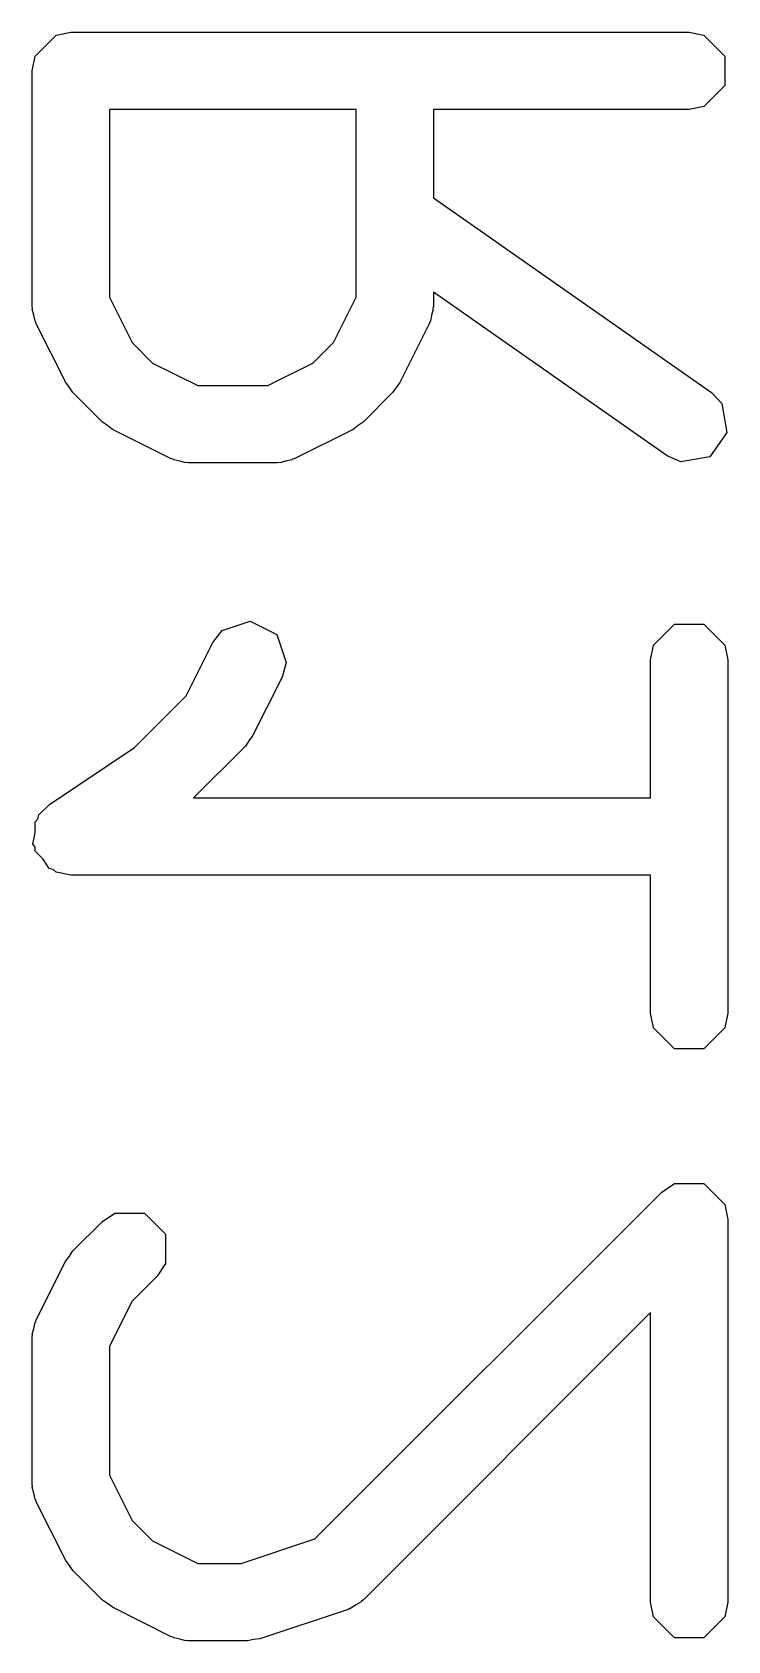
# Model space of a CAD drawing. Header units: inches. Extents: x 0.38 to 5.39, y 0.12 to 3.22.
# Drawn here: x 2.6254 to 2.6609, y 2.1691 to 2.2511 of the extents above; entities that cross this region are included whole.
import ezdxf

# ---------------------------------------------------------------- set-up
doc = ezdxf.new("R2010")
doc.units = ezdxf.units.IN
doc.header["$MEASUREMENT"] = 0
doc.layers.add('BLACK', color=250, linetype='CONTINUOUS')

msp = doc.modelspace()

# ---------------------------------------------------------------- linework, layer by layer
at = {"layer": 'BLACK', "linetype": 'CONTINUOUS'}
for p, q in [((2.625595, 2.249857), (2.62666, 2.250922)), ((2.62666, 2.250922), (2.627413, 2.251072)), ((2.627413, 2.251072), (2.658909, 2.251072)), ((2.658909, 2.251072), (2.659663, 2.250922)), ((2.659663, 2.250922), (2.660728, 2.249857)), ((2.625445, 2.249104), (2.625595, 2.249857)), ((2.660728, 2.249857), (2.660728, 2.24835)), ((2.625445, 2.237105), (2.625445, 2.249104)), ((2.660728, 2.24835), (2.659663, 2.247285)), ((2.659663, 2.247285), (2.658909, 2.247135)), ((2.641943, 2.247135), (2.629382, 2.247135)), ((2.629382, 2.247135), (2.629382, 2.23757)), ((2.641943, 2.23757), (2.641943, 2.247135)), ((2.658909, 2.247135), (2.64588, 2.247135)), ((2.64588, 2.247135), (2.64588, 2.242629)), ((2.64588, 2.242629), (2.660038, 2.232718)), ((2.629382, 2.23757), (2.630531, 2.235271)), ((2.640793, 2.235271), (2.641943, 2.23757)), ((2.65778, 2.229493), (2.64588, 2.237824)), ((2.64588, 2.237824), (2.64588, 2.237105)), ((2.625464, 2.237008), (2.625445, 2.237105)), ((2.62545, 2.236965), (2.625464, 2.237008)), ((2.625533, 2.236661), (2.62545, 2.236965)), ((2.625595, 2.236352), (2.625533, 2.236661)), ((2.645791, 2.236661), (2.64573, 2.236352)), ((2.645875, 2.236965), (2.645791, 2.236661)), ((2.64588, 2.237105), (2.64586, 2.237008)), ((2.64586, 2.237008), (2.645875, 2.236965)), ((2.625626, 2.23632), (2.625595, 2.236352)), ((2.625653, 2.236225), (2.625626, 2.23632)), ((2.627152, 2.233225), (2.625653, 2.236225)), ((2.645672, 2.236225), (2.644172, 2.233225)), ((2.645698, 2.23632), (2.645672, 2.236225)), ((2.64573, 2.236352), (2.645698, 2.23632)), ((2.630531, 2.235271), (2.631579, 2.234223)), ((2.639745, 2.234223), (2.640793, 2.235271)), ((2.631579, 2.234223), (2.633877, 2.233074)), ((2.637447, 2.233074), (2.639745, 2.234223)), ((2.627346, 2.232976), (2.627152, 2.233225)), ((2.627521, 2.232713), (2.627346, 2.232976)), ((2.629021, 2.231214), (2.627521, 2.232713)), ((2.633877, 2.233074), (2.637447, 2.233074)), ((2.643803, 2.232713), (2.642303, 2.231214)), ((2.643979, 2.232976), (2.643803, 2.232713)), ((2.644172, 2.233225), (2.643979, 2.232976)), ((2.660038, 2.232718), (2.660569, 2.232164)), ((2.660569, 2.232164), (2.660831, 2.23068)), ((2.629283, 2.231038), (2.629021, 2.231214)), ((2.629532, 2.230845), (2.629283, 2.231038)), ((2.642041, 2.231038), (2.641792, 2.230845)), ((2.642303, 2.231214), (2.642041, 2.231038)), ((2.632532, 2.229345), (2.629532, 2.230845)), ((2.641792, 2.230845), (2.638792, 2.229345)), ((2.660831, 2.23068), (2.659967, 2.229446)), ((2.632627, 2.229319), (2.632532, 2.229345)), ((2.632659, 2.229287), (2.632627, 2.229319)), ((2.632969, 2.229226), (2.632659, 2.229287)), ((2.638665, 2.229287), (2.638356, 2.229226)), ((2.638697, 2.229319), (2.638665, 2.229287)), ((2.638792, 2.229345), (2.638697, 2.229319)), ((2.658483, 2.229184), (2.65778, 2.229493)), ((2.659967, 2.229446), (2.658483, 2.229184)), ((2.633273, 2.229142), (2.632969, 2.229226)), ((2.633316, 2.229156), (2.633273, 2.229142)), ((2.633412, 2.229137), (2.633316, 2.229156)), ((2.637912, 2.229137), (2.633412, 2.229137)), ((2.638009, 2.229156), (2.637912, 2.229137)), ((2.638051, 2.229142), (2.638009, 2.229156)), ((2.638356, 2.229226), (2.638051, 2.229142)), ((2.635122, 2.220594), (2.636552, 2.221071)), ((2.636552, 2.221071), (2.637899, 2.220397)), ((2.634651, 2.219988), (2.635122, 2.220594)), ((2.637899, 2.220397), (2.638376, 2.218968)), ((2.657091, 2.219861), (2.658156, 2.220926)), ((2.658156, 2.220926), (2.659663, 2.220926)), ((2.659663, 2.220926), (2.660728, 2.219861)), ((2.633294, 2.217274), (2.634651, 2.219988)), ((2.656941, 2.219107), (2.657091, 2.219861)), ((2.660728, 2.219861), (2.660878, 2.219107)), ((2.638376, 2.218968), (2.638173, 2.218227)), ((2.656941, 2.212077), (2.656941, 2.219107)), ((2.660878, 2.219107), (2.660878, 2.20111)), ((2.638173, 2.218227), (2.636673, 2.215227)), ((2.630658, 2.214638), (2.633294, 2.217274)), ((2.626321, 2.211746), (2.630658, 2.214638)), ((2.636304, 2.214716), (2.633665, 2.212077)), ((2.63648, 2.214978), (2.636304, 2.214716)), ((2.636673, 2.215227), (2.63648, 2.214978)), ((2.633665, 2.212077), (2.656941, 2.212077)), ((2.625778, 2.211204), (2.626321, 2.211746)), ((2.625595, 2.210862), (2.625738, 2.211005)), ((2.625595, 2.210288), (2.625595, 2.210862)), ((2.625738, 2.211005), (2.625778, 2.211204)), ((2.625482, 2.209726), (2.625595, 2.210288)), ((2.625595, 2.209558), (2.625482, 2.209726)), ((2.625595, 2.209355), (2.625595, 2.209558)), ((2.626, 2.20895), (2.625595, 2.209355)), ((2.626318, 2.208473), (2.626, 2.20895)), ((2.626517, 2.208433), (2.626318, 2.208473)), ((2.62666, 2.20829), (2.626517, 2.208433)), ((2.627413, 2.20814), (2.62666, 2.20829)), ((2.656941, 2.20814), (2.627413, 2.20814)), ((2.656941, 2.20111), (2.656941, 2.20814)), ((2.657091, 2.200356), (2.656941, 2.20111)), ((2.660878, 2.20111), (2.660728, 2.200356)), ((2.658156, 2.199291), (2.657091, 2.200356)), ((2.660728, 2.200356), (2.659663, 2.199291)), ((2.659663, 2.199291), (2.658156, 2.199291)), ((2.657517, 2.192003), (2.658156, 2.192429)), ((2.658156, 2.192429), (2.659663, 2.192429)), ((2.659663, 2.192429), (2.660728, 2.191364)), ((2.639848, 2.174334), (2.657517, 2.192003)), ((2.629021, 2.190503), (2.629659, 2.19093)), ((2.629659, 2.19093), (2.631166, 2.19093)), ((2.631166, 2.19093), (2.632231, 2.189864)), ((2.660728, 2.191364), (2.660878, 2.190611)), ((2.627521, 2.189003), (2.629021, 2.190503)), ((2.660878, 2.190611), (2.660878, 2.171113)), ((2.632231, 2.189864), (2.632231, 2.188358)), ((2.625653, 2.185492), (2.627152, 2.188492)), ((2.627152, 2.188492), (2.627346, 2.188741)), ((2.627346, 2.188741), (2.627521, 2.189003)), ((2.632231, 2.188358), (2.631805, 2.187719)), ((2.631805, 2.187719), (2.630531, 2.186445)), ((2.630531, 2.186445), (2.629382, 2.184147)), ((2.656941, 2.185858), (2.642303, 2.171221)), ((2.656941, 2.171113), (2.656941, 2.185858)), ((2.62545, 2.184751), (2.625533, 2.185055)), ((2.625533, 2.185055), (2.625595, 2.185365)), ((2.625595, 2.185365), (2.625626, 2.185397)), ((2.625626, 2.185397), (2.625653, 2.185492)), ((2.625445, 2.184612), (2.625464, 2.184708)), ((2.625445, 2.177113), (2.625445, 2.184612)), ((2.625464, 2.184708), (2.62545, 2.184751)), ((2.629382, 2.184147), (2.629382, 2.177577)), ((2.625464, 2.177016), (2.625445, 2.177113)), ((2.62545, 2.176973), (2.625464, 2.177016)), ((2.625533, 2.176669), (2.62545, 2.176973)), ((2.629382, 2.177577), (2.630531, 2.175279)), ((2.625595, 2.176359), (2.625533, 2.176669)), ((2.625626, 2.176327), (2.625595, 2.176359)), ((2.625653, 2.176232), (2.625626, 2.176327)), ((2.627152, 2.173233), (2.625653, 2.176232)), ((2.630531, 2.175279), (2.631579, 2.174231)), ((2.631579, 2.174231), (2.633877, 2.173082)), ((2.636093, 2.173082), (2.639848, 2.174334)), ((2.627346, 2.172983), (2.627152, 2.173233)), ((2.627521, 2.172721), (2.627346, 2.172983)), ((2.629021, 2.171221), (2.627521, 2.172721)), ((2.633877, 2.173082), (2.636093, 2.173082)), ((2.629284, 2.171046), (2.629021, 2.171221)), ((2.642201, 2.171126), (2.641927, 2.17097)), ((2.642221, 2.171166), (2.642201, 2.171126)), ((2.642303, 2.171221), (2.642221, 2.171166)), ((2.657091, 2.17036), (2.656941, 2.171113)), ((2.660878, 2.171113), (2.660728, 2.17036)), ((2.629532, 2.170852), (2.629284, 2.171046)), ((2.632532, 2.169353), (2.629532, 2.170852)), ((2.641534, 2.170746), (2.637035, 2.169246)), ((2.64162, 2.170794), (2.641534, 2.170746)), ((2.641665, 2.170794), (2.64162, 2.170794)), ((2.641927, 2.17097), (2.641665, 2.170794)), ((2.658156, 2.169295), (2.657091, 2.17036)), ((2.660728, 2.17036), (2.659663, 2.169295)), ((2.632627, 2.169327), (2.632532, 2.169353)), ((2.632659, 2.169295), (2.632627, 2.169327)), ((2.632969, 2.169233), (2.632659, 2.169295)), ((2.633273, 2.16915), (2.632969, 2.169233)), ((2.633316, 2.169164), (2.633273, 2.16915)), ((2.633412, 2.169145), (2.633316, 2.169164)), ((2.636412, 2.169145), (2.633412, 2.169145)), ((2.636722, 2.169206), (2.636412, 2.169145)), ((2.637035, 2.169246), (2.636722, 2.169206)), ((2.659663, 2.169295), (2.658156, 2.169295))]:
    msp.add_line(p, q, dxfattribs=at)

doc.saveas('drawing.dxf')
